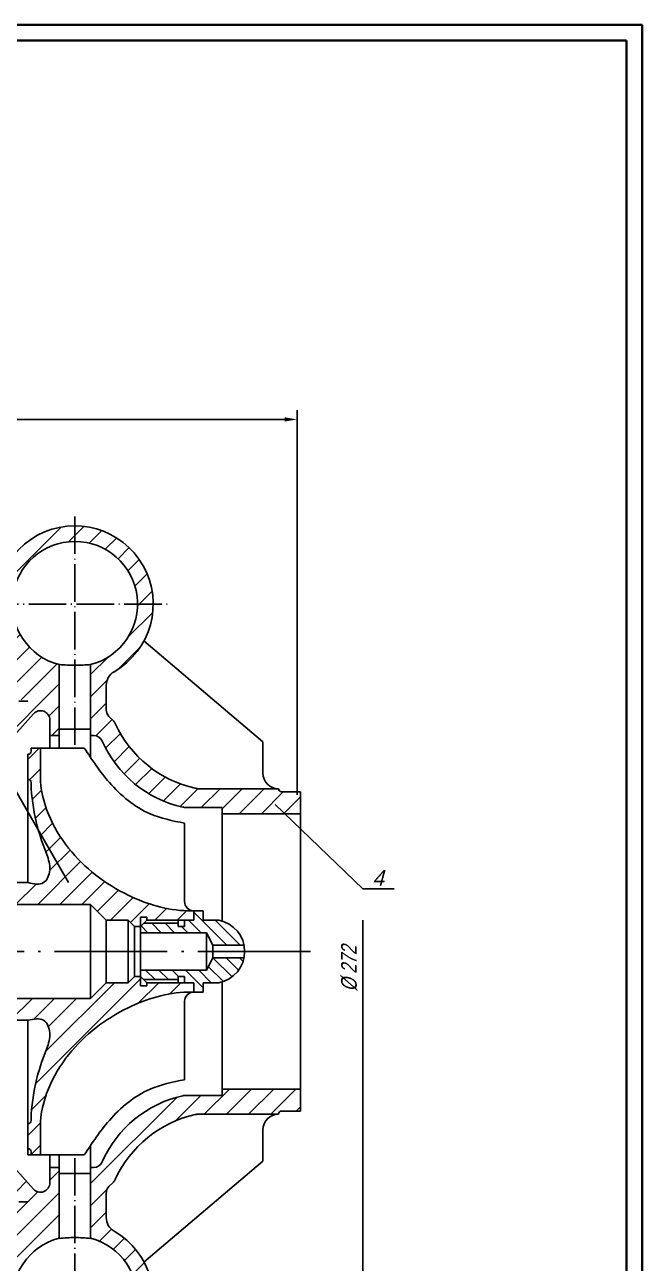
# Model space of a CAD drawing. Extents: x -1 to 839, y 2 to 596.
# Drawn here: x 642 to 839.2, y 200.4 to 596.1 of the extents above; entities that cross this region are included whole.
import ezdxf

# ---------------------------------------------------------------- set-up
doc = ezdxf.new("R2010")
doc.units = 0
doc.header["$MEASUREMENT"] = 0
doc.linetypes.add('ACAD_ISO04W100', pattern=[30.5, 24, -3, 0.5, -3])
doc.layers.get('0').update_dxf_attribs({"linetype": 'CONTINUOUS'})
doc.layers.get('DEFPOINTS').update_dxf_attribs({"linetype": 'CONTINUOUS'})
doc.layers.add('Рамка', color=52, linetype='CONTINUOUS', lineweight=35)
doc.styles.add('CYRWIN', font='cyrwin.shx', dxfattribs={"oblique": 15, "height": 5})
pattern_1 = [(45, (20, 0), (-3.535534, 3.535534), [])]

msp = doc.modelspace()

# ---------------------------------------------------------------- hatches: boundary and pattern name
at = {"linetype": 'ByBlock'}
h = msp.add_hatch(dxfattribs=at)
h.set_pattern_fill('U', color=5, scale=5, angle=45, style=0, pattern_type=0)
h.set_pattern_definition(pattern_1)
h.paths.add_polyline_path([(653, 229), (653, 231), (650, 231), (650, 226.07, -0.69099), (644.75, 224.08), (636, 234), (634, 234), (621, 234), (621, 232), (618, 232), (618, 225), (636, 225), (636, 224.39), (639, 224.39), (639, 224.38), (641, 220), (639, 215.62), (639, 215.61), (636, 215.61), (636, 215), (623, 215), (623, 210), (618, 210), (618, 208), (631.47, 208, -0.564726), (635.89, 200.67, 0.121979), (633, 189), (638, 189, -0.341999), (653, 208.36)])
h.paths.add_polyline_path([(638, 189), (633, 189, 0.414214), (658, 164), (658, 169, -0.414214)])
h.paths.add_polyline_path([(683, 189), (678, 189, -0.414214), (658, 169), (658, 164, 0.414214)])
h.paths.add_polyline_path([(653, 391.64, -0.341999), (638, 411), (633, 411, 0.121979), (635.89, 399.33, -0.564726), (631.47, 392), (618, 392), (618, 390), (623, 390), (623, 385), (636, 385), (636, 384.39), (639, 384.39), (639, 384.38), (641, 380), (639, 375.62), (639, 375.61), (636, 375.61), (636, 375), (618, 375), (618, 368), (621, 368), (621, 366), (634, 366), (636, 366), (644.75, 375.92, -0.69099), (650, 373.93), (650, 369), (653, 369), (653, 371)])
h.paths.add_polyline_path([(658, 431), (658, 436, 0.414214), (633, 411), (638, 411, -0.414214)])
h.paths.add_polyline_path([(658, 436), (658, 431, -0.414214), (678, 411), (683, 411, 0.414214)])
h = msp.add_hatch(dxfattribs=at)
h.set_pattern_fill('U', color=5, scale=5, angle=45, style=0, pattern_type=0)
h.set_pattern_definition(pattern_1)
edge = h.paths.add_edge_path()
edge.add_line((415, 312), (414, 312))
edge.add_line((414, 312), (413, 313))
edge.add_line((413, 313), (363, 313))
edge.add_line((363, 313), (363, 311))
edge.add_line((363, 311), (376, 311))
edge.add_line((376, 311), (376, 310))
edge.add_line((376, 310), (392, 310))
edge.add_line((392, 310), (393, 311))
edge.add_line((393, 311), (395, 311))
edge.add_line((395, 311), (395, 307))
edge.add_line((395, 307), (403, 307))
edge.add_line((403, 307), (406, 300))
edge.add_line((406, 300), (427, 300))
edge.add_line((427, 300), (433, 310))
edge.add_line((433, 310), (618, 310))
edge.add_line((618, 310), (623, 315))
edge.add_line((623, 315), (663, 315))
edge.add_line((663, 315), (668, 310))
edge.add_line((668, 310), (675, 310))
edge.add_line((675, 310), (677, 308))
edge.add_line((677, 308), (679, 308))
edge.add_line((679, 308), (679, 311))
edge.add_line((679, 311), (681, 311))
edge.add_line((681, 311), (681, 310))
edge.add_line((681, 310), (696, 310))
edge.add_line((696, 310), (696, 313))
edge.add_spline(control_points=[(696, 313), (695.33, 313), (688.11, 312.89), (672.96, 317.56), (654.46, 331.59), (647, 347.77), (647, 356)], knot_values=[0, 0, 0, 0, 2, 21.646883, 45.85432, 70.552498, 70.552498, 70.552498, 70.552498], degree=3, periodic=0)
edge.add_line((647, 355.63), (647, 365))
edge.add_line((647, 365), (644, 365))
edge.add_line((644, 365), (644, 364))
edge.add_arc((643, 364), 1, -90, 0, ccw=False)
edge.add_line((643, 363), (643, 355))
edge.add_arc((643, 354), 1, 0, 90, ccw=False)
edge.add_line((644, 354), (644, 352))
edge.add_spline(control_points=[(644, 352), (644.49, 347.95), (645.36, 340.76), (648.51, 332.39), (650.66, 326.38), (648.37, 320.82), (644.85, 321.59), (643, 322)], knot_values=[0, 0, 0, 0, 12.165525, 21.652358, 26.751378, 31.223514, 36.223514, 36.223514, 36.223514, 36.223514], degree=3, periodic=0)
edge.add_line((643, 322), (607, 322))
edge.add_line((607, 322), (607, 319))
edge.add_line((607, 319), (607, 318))
edge.add_line((607, 318), (605, 318))
edge.add_line((605, 318), (605, 319))
edge.add_line((605, 319), (591, 319))
edge.add_line((591, 319), (591, 318))
edge.add_line((591, 318), (588, 318))
edge.add_line((588, 318), (588, 319))
edge.add_line((588, 319), (576, 319))
edge.add_line((576, 319), (576, 316))
edge.add_line((576, 316), (560, 316))
edge.add_line((560, 316), (552, 316))
edge.add_line((552, 316), (442, 316))
edge.add_line((442, 316), (428, 316))
edge.add_line((428, 316), (428, 313))
edge.add_line((428, 313), (427, 313))
edge.add_line((427, 313), (426, 314))
edge.add_line((426, 314), (416.33, 314))
edge.add_line((416.33, 314), (415, 312))
h = msp.add_hatch(dxfattribs=at)
h.set_pattern_fill('U', color=5, scale=3, angle=315, style=0, pattern_type=0)
h.set_pattern_definition([(315, (20, 0), (2.12132, 2.12132), [])])
h.paths.add_polyline_path([(704, 310), (699, 310), (699, 313), (696, 313), (696, 310), (693, 310), (693, 308), (691, 308), (691, 309), (680, 309), (679, 308), (679, 306), (700, 306), (702, 302), (712, 302, 0.302776)])
h.paths.add_polyline_path([(712, 298), (702, 298), (700, 294), (679, 294), (679, 292), (680, 291), (691, 291), (691, 292), (693, 292), (693, 290), (696, 290), (696, 287), (699, 287), (699, 290), (704, 290, 0.302776)])
h = msp.add_hatch(dxfattribs=at)
h.set_pattern_fill('_U', color=5, scale=5, angle=45, style=0, pattern_type=0)
h.set_pattern_definition(pattern_1)
edge = h.paths.add_edge_path()
edge.add_line((415, 288), (416.33, 286))
edge.add_line((416.33, 286), (426, 286))
edge.add_line((426, 286), (427, 287))
edge.add_line((427, 287), (428, 287))
edge.add_line((428, 287), (428, 284))
edge.add_line((428, 284), (442, 284))
edge.add_line((442, 284), (552, 284))
edge.add_line((552, 284), (560, 284))
edge.add_line((560, 284), (576, 284))
edge.add_line((576, 284), (576, 281))
edge.add_line((576, 281), (588, 281))
edge.add_line((588, 281), (588, 282))
edge.add_line((588, 282), (591, 282))
edge.add_line((591, 282), (591, 281))
edge.add_line((591, 281), (605, 281))
edge.add_line((605, 281), (605, 282))
edge.add_line((605, 282), (607, 282))
edge.add_line((607, 282), (607, 281))
edge.add_line((607, 281), (607, 278))
edge.add_line((607, 278), (643, 278))
edge.add_spline(control_points=[(643, 278), (644.85, 278.41), (648.37, 279.18), (650.66, 273.62), (648.51, 267.61), (645.36, 259.24), (644.49, 252.05), (644, 248)], knot_values=[0, 0, 0, 0, 5, 9.472136, 14.571155, 24.057988, 36.223514, 36.223514, 36.223514, 36.223514], degree=3, periodic=0)
edge.add_line((644, 248), (644, 246))
edge.add_arc((643, 246), 1, -90, 0, ccw=False)
edge.add_line((643, 245), (643, 237))
edge.add_arc((643, 236), 1, 0, 90, ccw=False)
edge.add_line((644, 236), (644, 235))
edge.add_line((644, 235), (647, 235))
edge.add_line((647, 235), (647, 244.37))
edge.add_spline(control_points=[(647, 244), (647, 252.23), (654.46, 268.41), (672.96, 282.44), (688.11, 287.11), (695.33, 287), (696, 287)], knot_values=[0, 0, 0, 0, 24.698178, 48.905615, 68.552498, 70.552498, 70.552498, 70.552498, 70.552498], degree=3, periodic=0)
edge.add_line((696, 287), (696, 290))
edge.add_line((696, 290), (681, 290))
edge.add_line((681, 290), (681, 289))
edge.add_line((681, 289), (679, 289))
edge.add_line((679, 289), (679, 292))
edge.add_line((679, 292), (677, 292))
edge.add_line((677, 292), (675, 290))
edge.add_line((675, 290), (668, 290))
edge.add_line((668, 290), (663, 285))
edge.add_line((663, 285), (623, 285))
edge.add_line((623, 285), (618, 290))
edge.add_line((618, 290), (433, 290))
edge.add_line((433, 290), (427, 300))
edge.add_line((427, 300), (406, 300))
edge.add_line((406, 300), (403, 293))
edge.add_line((403, 293), (395, 293))
edge.add_line((395, 293), (395, 289))
edge.add_line((395, 289), (393, 289))
edge.add_line((393, 289), (392, 290))
edge.add_line((392, 290), (376, 290))
edge.add_line((376, 290), (376, 289))
edge.add_line((376, 289), (363, 289))
edge.add_line((363, 289), (363, 287))
edge.add_line((363, 287), (413, 287))
edge.add_line((413, 287), (414, 288))
edge.add_line((414, 288), (415, 288))
h = msp.add_hatch(dxfattribs=at)
h.set_pattern_fill('U', color=5, scale=5, angle=45, style=0, pattern_type=0)
h.set_pattern_definition(pattern_1)
h.paths.add_polyline_path([(730, 256), (705, 256), (705, 254), (693.53, 254, 0.055072), (692.44, 253.88, 0.237888), (666.74, 232.79, -0.296848), (663.99, 231), (663, 231), (663, 229), (663, 208.36, -0.341999), (678, 189), (683, 189, 0.267949), (670.5, 210.65, -0.267949), (668, 214.98), (668, 222.76, -0.198912), (668.88, 224.88), (670.3, 226.3, 0.089531), (670.91, 227.18, -0.234804), (696.44, 247.88, -0.055072), (697.53, 248), (723, 248, -0.414214), (724, 249), (730, 249)])

# ---------------------------------------------------------------- linework, layer by layer
at = {"color": 5, "linetype": 'ByBlock'}
for p, q in [((729, 350), (729, 473)), ((132, 470), (725, 470)), ((674.96, 400.4), (682.85, 408.29)), ((677.99, 410.51), (678.49, 411)), ((656, 322), (611, 400)), ((671.75, 390.12), (678.88, 397.25)), ((663, 388.44), (668.6, 394.04)), ((663, 381.37), (668.27, 386.64)), ((663, 374.3), (668, 379.3)), ((664.69, 368.92), (669.89, 374.11)), ((667.82, 364.97), (672.53, 369.69)), ((670.52, 360.6), (675.37, 365.46)), ((673.72, 356.73), (678.71, 361.73)), ((677.4, 353.35), (682.53, 358.48)), ((681.58, 350.45), (686.85, 355.72)), ((686.28, 348.08), (691.71, 353.52)), ((691.59, 346.32), (697.28, 352.01)), ((698.34, 346), (704.34, 352)), ((705, 345.59), (711.41, 352)), ((710.48, 344), (718.48, 352)), ((717.55, 344), (724.55, 351)), ((724.62, 344), (730, 349.38)), ((722, 347), (750, 320)), ((750, 320), (760, 320)), ((750, 168), (750, 310))]:
    msp.add_line(p, q, dxfattribs=at)
at = {"color": 5, "linetype": 'ACAD_ISO04W100', "ltscale": 0.5}
for p, q in [((658, 366), (658, 440)), ((628, 411), (688, 411)), ((658, 234), (658, 160))]:
    msp.add_line(p, q, dxfattribs=at)
at = {"color": 7, "linetype": 'ByBlock'}
for p, q in [((680.06, 399.25), (718, 367)), ((653, 371), (653, 391.64)), ((663, 371), (663, 391.64)), ((668, 385.02), (668, 377.24)), ((636, 366), (644.75, 375.92)), ((650, 373.93), (650, 369)), ((668.88, 375.12), (670.3, 373.7)), ((650, 369), (653, 369)), ((650, 369), (650, 365)), ((653, 369), (653, 371)), ((653, 371), (658, 371)), ((653, 365), (653, 369)), ((663, 371), (658, 371)), ((663, 369), (663, 371)), ((663.99, 369), (663, 369)), ((663, 369), (663, 361.97)), ((644, 365), (661, 365)), ((644, 365), (644, 364)), ((647, 365), (647, 355)), ((718, 357), (718, 367)), ((643, 322), (643, 363)), ((643, 363), (643, 363)), ((643, 355), (643, 355)), ((644, 354), (644, 352)), ((723, 352), (697.53, 352)), ((723, 352), (723, 352)), ((723, 352), (723, 352)), ((730, 351), (724, 351)), ((730, 351), (730, 300)), ((705, 346), (693.53, 346)), ((705, 310), (705, 346)), ((693, 316), (693, 341)), ((705, 344), (730, 344)), ((607, 322), (643, 322)), ((623, 315), (663, 315)), ((668, 310), (663, 315)), ((663, 300), (663, 315)), ((696, 310), (696, 313)), ((696, 313), (699, 313)), ((699, 313), (699, 310)), ((668, 310), (668, 300)), ((668, 310), (675, 310)), ((675, 310), (675, 300)), ((675, 310), (677, 308)), ((681, 311), (679, 311)), ((679, 311), (679, 308)), ((679, 308), (681, 310)), ((680, 309), (691, 309)), ((681, 310), (681, 311)), ((681, 310), (696, 310)), ((691, 310), (691, 308)), ((693, 308), (693, 310)), ((699, 310), (704, 310)), ((677, 308), (677, 300)), ((677, 308), (679, 308)), ((679, 308), (679, 300)), ((679, 306), (700, 306)), ((691, 308), (693, 308)), ((700, 306), (702, 302)), ((700, 306), (700, 300)), ((702, 302), (712, 302)), ((702, 302), (702, 300)), ((663, 300), (663, 285)), ((668, 290), (668, 300)), ((675, 290), (675, 300)), ((677, 292), (677, 300)), ((679, 292), (679, 300)), ((700, 294), (700, 300)), ((700, 294), (702, 298)), ((702, 298), (702, 300)), ((702, 298), (712, 298)), ((730, 249), (730, 300)), ((679, 294), (700, 294)), ((668, 290), (663, 285)), ((668, 290), (675, 290)), ((675, 290), (677, 292)), ((677, 292), (679, 292)), ((679, 292), (681, 290)), ((679, 289), (679, 292)), ((681, 289), (679, 289)), ((680, 291), (691, 291)), ((681, 290), (696, 290)), ((681, 290), (681, 289)), ((691, 292), (693, 292)), ((691, 290), (691, 292)), ((693, 292), (693, 290)), ((696, 290), (696, 287)), ((699, 290), (704, 290)), ((699, 287), (699, 290)), ((705, 290), (705, 254)), ((623, 285), (663, 285)), ((696, 287), (699, 287)), ((693, 284), (693, 259)), ((607, 278), (643, 278)), ((643, 278), (643, 235)), ((643, 278), (643, 237)), ((705, 254), (693.53, 254)), ((705, 256), (730, 256)), ((644, 246), (644, 248)), ((723, 248), (697.53, 248)), ((723, 248), (723, 248)), ((723, 248), (723, 248)), ((730, 249), (724, 249)), ((643, 245), (643, 245)), ((647, 235), (647, 245)), ((718, 243), (718, 233)), ((663, 231), (663, 238.03)), ((636, 234), (644.75, 224.08)), ((643, 237), (643, 237)), ((643, 235), (658, 235)), ((644, 235), (644, 236)), ((644, 235), (661, 235)), ((650, 231), (650, 235)), ((653, 235), (653, 231)), ((650, 226.07), (650, 231)), ((650, 231), (653, 231)), ((653, 231), (653, 229)), ((663, 231), (663, 229)), ((663.99, 231), (663, 231)), ((680.06, 200.75), (718, 233)), ((653, 229), (658, 229)), ((653, 229), (653, 208.36)), ((663, 229), (658, 229)), ((663, 229), (663, 208.36)), ((668.88, 224.88), (670.3, 226.3)), ((668, 214.98), (668, 222.76))]:
    msp.add_line(p, q, dxfattribs=at)
at = {"color": 5, "linetype": 'ACAD_ISO04W100', "ltscale": 0.3}
for p, q in [((576, 380), (643, 380)), ((576, 220), (643, 220))]:
    msp.add_line(p, q, dxfattribs=at)
at = {"color": 5, "linetype": 'ACAD_ISO04W100', "ltscale": 1.5}
msp.add_line((102.5, 300), (734.25, 300), dxfattribs=at)
at = {"color": 7, "linetype": 'ByBlock'}
for centre, radius, start, end in [((658, 411), 25, 300, 207.8181), ((658, 411), 20, 284.4775, 255.5225), ((673, 385.02), 5, 120, 180), ((647, 373.93), 3, 0, 138.5763), ((671, 377.24), 3, 180, 225), ((668.18, 371.57), 3, 24.5356, 45), ((704.5, 388.15), 36.92, 204.5356, 257.3912), ((663.99, 366), 3, 23.8663, 90), ((700.5, 382.15), 36.92, 203.8663, 257.3912), ((643, 364), 1, 270, 0), ((723, 357), 5, 180, 270), ((643, 354), 1, 0, 90), ((697.53, 357), 5, 257.3912, 270), ((697.53, 357), 5, 257.3912, 270), ((724, 352), 1, 180, 270), ((693.53, 351), 5, 257.3912, 270), ((693.53, 351), 5, 257.3912, 270), ((696, 316), 3, 180, 270), ((702, 300), 10.2, 0, 78.6901), ((702, 300), 10.2, 281.3099, 0), ((696, 284), 3, 90, 180), ((700.5, 217.85), 36.92, 102.6088, 156.1337), ((693.53, 249), 5, 90, 102.6088), ((643, 246), 1, 270, 0), ((704.5, 211.85), 36.92, 102.6088, 155.4644), ((697.53, 243), 5, 90, 102.6088), ((723, 243), 5, 90, 180), ((724, 248), 1, 90, 180), ((643, 236), 1, 0, 90), ((663.99, 234), 3, 270, 336.1337), ((647, 226.07), 3, 221.4237, 0), ((668.18, 228.43), 3, 315, 335.4644), ((671, 222.76), 3, 135, 180), ((673, 214.98), 5, 180, 240), ((658, 189), 25, 152.1819, 60), ((658, 189), 20, 104.4775, 75.5225)]:
    msp.add_arc(centre, radius, start, end, dxfattribs=at)
for points in [[(653, 391.67), (658, 391.43), (663, 391.67)], [(643, 322), (648, 322), (650, 326), (649, 331), (646, 340), (644, 352)], [(643, 278), (648, 278), (650, 274), (649, 269), (646, 260), (644, 248)], [(653, 208.33), (658, 208.57), (663, 208.33)]]:
    msp.add_spline(points, degree=3, dxfattribs=at)
at = {"color": 7, "linetype": 'ByBlock', "end_tangent": (1, 0)}
for points in [[(661, 365), (669, 354), (682, 344), (693, 341)], [(661, 235), (669, 246), (682, 256), (693, 259)]]:
    msp.add_spline(points, degree=3, dxfattribs=at)
at = {"color": 7, "linetype": 'ByBlock', "start_tangent": (-1, 0)}
for points, end_tangent in [([(696, 313), (694, 313), (675, 318), (656, 333), (647, 356)], (0, 1)), ([(696, 287), (694, 287), (675, 282), (656, 267), (647, 244)], (0, -1))]:
    msp.add_spline(points, degree=3, dxfattribs=dict(at, end_tangent=end_tangent))
at = {"color": 5, "linetype": 'ByBlock'}
msp.add_solid([(725, 470.67), (725, 469.33), (729, 470)], dxfattribs=at)
at = {"layer": 'DEFPOINTS', "color": 5, "linetype": 'ByBlock'}
msp.add_point((729, 470), dxfattribs=at)
at = {"layer": 'DEFPOINTS', "color": 0, "linetype": 'ByBlock'}
for p in [(658, 436), (729, 350)]:
    msp.add_point(p, dxfattribs=at)
at = {"layer": 'Рамка', "color": 3}
for p, q in [((-0.83, 596.09), (839.17, 596.09)), ((839.17, 596.09), (839.17, 2.09)), ((834.17, 591.09), (19.17, 591.09)), ((834.17, 7.09), (834.17, 591.09))]:
    msp.add_line(p, q, dxfattribs=at)

# ---------------------------------------------------------------- texts
at = {"color": 5, "linetype": 'ByBlock', "style": 'CYRWIN', "oblique": 15}
msp.add_text('4', height=5, dxfattribs=at).set_placement((753, 321))
at = {"color": 5, "linetype": 'ByBlock', "style": 'CYRWIN', "oblique": 15, "width": 0.8}
msp.add_text('%%c 272', height=5, rotation=90, dxfattribs=at).set_placement((748, 287.24))

doc.saveas('drawing.dxf')
